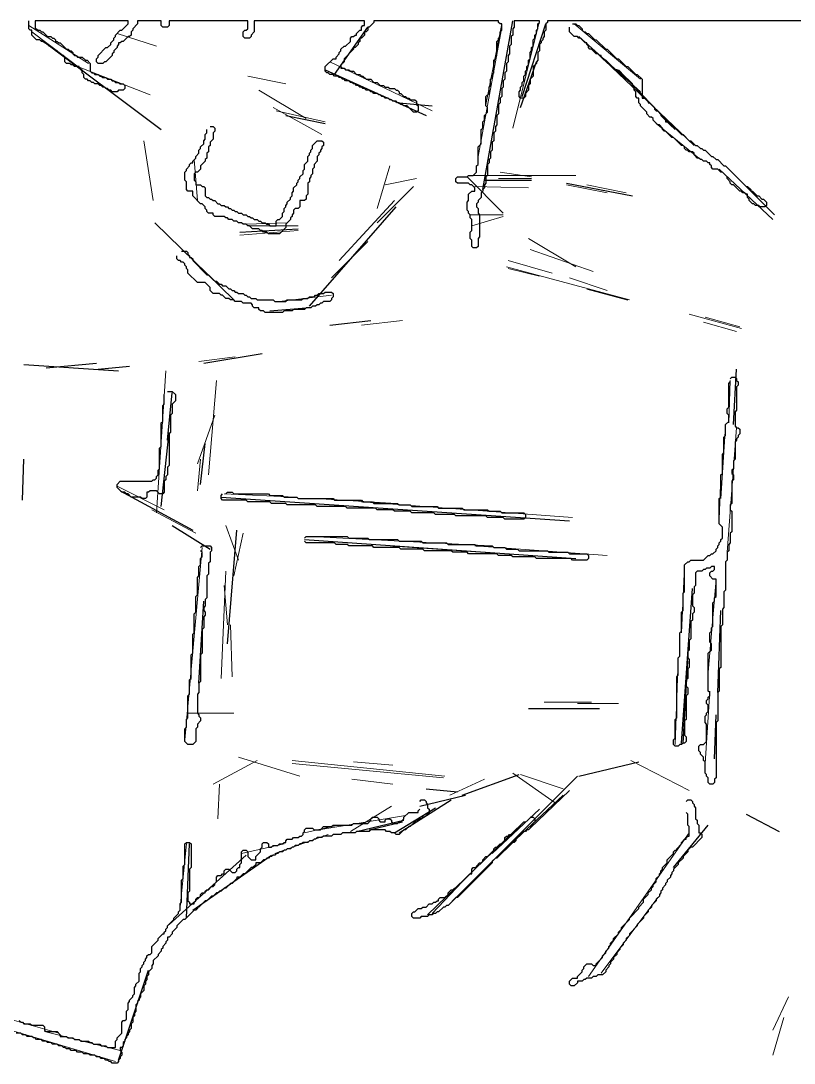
# Model space of a CAD drawing. Header units: metres. Extents: x 0 to 373, y 0 to 280.
# Drawn here: x 92 to 214.6, y 114.8 to 280 of the extents above; entities that cross this region are included whole.
import ezdxf

# ---------------------------------------------------------------- set-up
doc = ezdxf.new("R2010")
doc.units = ezdxf.units.M
for name, color, linetype in [('CUT', 7, 'Continuous'), ('FOLD', 1, 'Continuous'), ('OUTLINE', 3, 'Continuous')]:
    doc.layers.add(name, color=color, linetype=linetype)

msp = doc.modelspace()

# ---------------------------------------------------------------- linework, layer by layer
at = {"layer": 'CUT', "lineweight": 25}
for p, q in [((165.25, 253.25), (170, 280)), ((171.5, 268), (175.25, 279.5)), ((141.75, 271.5), (147, 279)), ((95.25, 277), (114.25, 262.75)), ((171.25, 266.25), (173.75, 273.5)), ((140.25, 272.25), (156.25, 265)), ((152, 267), (157.25, 266.5)), ((134, 265), (140.25, 263.75)), ((165.5, 254.75), (173, 254.75)), ((148.5, 248), (154.25, 253.75)), ((178.5, 254.25), (189, 252.25)), ((137.75, 234.75), (151.5, 250.5)), ((126.75, 246.5), (136, 247)), ((141.25, 239.25), (147, 245)), ((181.75, 237.5), (188.25, 235.75)), ((131.5, 234), (137.25, 234.5)), ((141, 231.75), (147.5, 232.5)), ((121, 225.75), (130.25, 227.25)), ((92.5, 225.5), (107.5, 224.5)), ((96, 225), (104, 225.75)), ((104.25, 224.75), (109.25, 225.25)), ((205, 216), (205.5, 224.75)), ((115.25, 213.5), (116, 221)), ((114.25, 203), (115.5, 214.75)), ((120.5, 206.5), (121.25, 213)), ((92.25, 204), (92.5, 210.5)), ((107.75, 205.5), (119.25, 199.25)), ((123.75, 204.5), (179, 200.75)), ((116, 200), (122, 196.25)), ((124.75, 181.25), (126.25, 199.25)), ((137, 197.75), (180, 194.75)), ((151, 196.75), (169.5, 195.5)), ((196.75, 165.5), (198.5, 190)), ((120.25, 175), (121, 188)), ((202.5, 173.5), (203, 186.5)), ((197, 165.5), (197.75, 178.5)), ((172.5, 171), (183.75, 171)), ((202, 163), (202.25, 170)), ((180.5, 160.25), (190, 162.5)), ((162, 157.25), (171, 160.5)), ((160, 140), (180.25, 160.25)), ((155.25, 155.5), (162.5, 157.25)), ((156.25, 158.25), (161.25, 157.75)), ((152, 151.25), (160.25, 156.5)), ((151.25, 151.25), (157.75, 155.25)), ((207, 154.25), (212.25, 151.5)), ((145.25, 151.5), (152.75, 153.25)), ((147.25, 151.75), (152.5, 153)), ((195.5, 145.75), (201, 152.5)), ((118.25, 137.75), (118.75, 149.5)), ((119.25, 139), (131.75, 147.75)), ((107.5, 115.25), (112.25, 129.5))]:
    msp.add_line(p, q, dxfattribs=at)
at = {"layer": 'FOLD', "lineweight": 18}
for p, q in [((165.75, 266.75), (168.25, 279.5)), ((170, 263), (174.25, 280)), ((179.75, 279.5), (190.25, 270.75)), ((93.25, 279.25), (102.75, 273.25)), ((93.75, 278.25), (101.75, 272.25)), ((107.25, 278), (113.5, 276)), ((164.5, 258.5), (168.25, 279)), ((180.5, 277.5), (190.25, 268.75)), ((183.5, 274.75), (198.75, 260.25)), ((99.75, 273.25), (112.5, 268.25)), ((141, 273.5), (157.25, 265.75)), ((128, 271.25), (134, 270)), ((186.75, 272.25), (195.75, 262.75)), ((129.75, 269), (137.25, 264.5)), ((132, 266.25), (139.75, 262)), ((132.5, 265.75), (140.25, 264)), ((192.75, 263.75), (199.5, 258.25)), ((111.5, 261), (113, 251.5)), ((119.5, 258), (120, 251.5)), ((148.5, 250.25), (150.5, 257)), ((202.75, 256.5), (211.25, 248.5)), ((204, 256.75), (211.5, 249.25)), ((149.75, 254), (154.75, 255)), ((162.75, 255.25), (168.5, 249.5)), ((163.25, 255.5), (180, 255.5)), ((167.75, 255), (173, 255)), ((168, 256), (173, 255.25)), ((163.75, 253.75), (172.5, 253.5)), ((178.5, 254), (185, 252.75)), ((181.75, 254), (188, 252.75)), ((142.5, 242), (151.25, 251.5)), ((113.25, 248), (125.75, 235.75)), ((127.75, 247.75), (134.25, 248)), ((163.25, 249.25), (168.5, 249.25)), ((163.5, 247.5), (168.5, 249)), ((126.75, 246), (136, 246.75)), ((128.25, 247.5), (136, 247.5)), ((172.5, 245.5), (180, 241)), ((172.75, 243.75), (182.75, 240.25)), ((169.25, 242), (176.25, 240)), ((169, 241), (188.5, 235.75)), ((169.25, 240.75), (174.25, 239.5)), ((179, 239.25), (185, 237.25)), ((133, 235.5), (141.25, 236.5)), ((198, 233.5), (206.25, 231.25)), ((146, 231.75), (152.5, 232.5)), ((200.25, 232.25), (205.5, 230.75)), ((200.5, 233), (206, 231.5)), ((120.25, 226), (126, 226.75)), ((113.5, 202), (115, 224.5)), ((121.75, 208), (123, 223)), ((204.25, 216.25), (204.5, 223)), ((120, 209.75), (122.75, 217.5)), ((203, 204.25), (203.75, 215.75)), ((204, 195.75), (205.5, 215.5)), ((120, 205.5), (120.5, 210.5)), ((202.75, 201), (203, 207.75)), ((107.25, 206.25), (114.75, 202.5)), ((124.25, 205), (135.5, 204.5)), ((138.75, 204.25), (151.5, 203.5)), ((146, 203.75), (179.5, 201.25)), ((112.75, 202.5), (119.75, 198.75)), ((124.5, 200), (126.5, 194.5)), ((125.75, 192), (127.25, 198.75)), ((138, 198.25), (166.5, 196.75)), ((164, 196.75), (185, 195.25)), ((118, 166), (120.75, 196.5)), ((196.75, 183), (197.25, 193.5)), ((123.75, 175.75), (124.5, 192.75)), ((124.25, 190.5), (124.75, 184.25)), ((201, 176.75), (202.25, 191.5)), ((125.25, 184.25), (125.5, 176)), ((195.75, 165.25), (196.25, 178.75)), ((200.5, 162.25), (201.25, 173.75)), ((175, 172), (182.5, 172)), ((118.5, 170.25), (125.75, 170.25)), ((180.25, 171.75), (186.75, 171.75)), ((122.5, 159), (129.5, 162.75)), ((126.5, 163.25), (136.25, 160.25)), ((135, 162.75), (159.25, 160.25)), ((135, 162.25), (159, 160)), ((144.75, 162.5), (151, 162)), ((188.75, 162.75), (198, 158)), ((170, 160.75), (176.75, 156)), ((171.25, 160.5), (178, 158.25)), ((123.25, 153.5), (123.5, 159)), ((144.5, 159.75), (151, 159)), ((160, 157.25), (165.5, 159.75)), ((169.75, 149.5), (178, 157.25)), ((172.75, 152), (179, 158)), ((144.25, 151.5), (150.75, 155.5)), ((139.25, 151.75), (153, 154)), ((166.75, 148), (174.25, 155)), ((137, 151.25), (142.25, 152.5)), ((156.5, 138.25), (171.5, 152.75)), ((132.25, 148), (140.75, 151)), ((182, 128.5), (198, 151.25)), ((117.25, 139.5), (118.25, 149.5)), ((127, 148), (133.75, 149.5)), ((115.5, 136.75), (127.75, 147.75)), ((157.25, 138.5), (162, 143.5)), ((184, 129), (193, 141)), ((62.25, 129.75), (98, 119.5)), ((64.5, 127.75), (107, 115)), ((211.25, 120), (213.75, 125.25)), ((211.25, 116), (213, 122)), ((95.75, 119.75), (107.75, 116.75))]:
    msp.add_line(p, q, dxfattribs=at)
at = {"layer": 'OUTLINE'}
for points in [[(221.25, 280), (175.5, 280), (175.5, 279.75), (175.25, 279.5), (175.25, 278.5), (175, 278.25), (175, 277.5), (174.75, 277.25), (174.75, 277), (174.5, 276.75), (174.5, 276.5), (174.25, 276.25), (174.25, 275.25), (174, 275), (174, 273.75), (173.75, 273.5), (173.75, 273.25), (173.25, 272.75), (173.25, 271.25), (172.75, 270.75), (172.75, 270), (172.5, 269.75), (172.5, 269), (172, 268.5), (172, 268), (171.75, 267.75), (171.25, 267.75), (171, 268), (171, 268.75), (171.25, 269), (171.25, 269.5), (171.5, 269.75), (171.5, 270.25), (171.75, 270.5), (171.75, 271.25), (172, 271.5), (172, 272), (172.25, 272.25), (172.25, 272.75), (172.5, 273), (172.5, 273.75), (172.75, 274), (172.75, 275), (173, 275.25), (173, 275.75), (173.25, 276), (173.25, 277), (173.5, 277.25), (173.5, 277.75), (173.75, 278), (173.75, 278.5), (174, 278.75), (174, 279.5), (174.25, 279.75), (174.25, 280), (170.25, 280), (170.25, 279), (170, 278.75), (170, 277.75), (169.75, 277.5), (169.75, 276.25), (169.5, 276), (169.5, 274.75), (169.25, 274.5), (169.25, 273.5), (169, 273.25), (169, 272), (168.75, 271.75), (168.75, 270.75), (168.5, 270.5), (168.5, 269.5), (168.25, 269.25), (168.25, 268), (168, 267.75), (168, 267), (167.75, 266.75), (167.75, 265.25), (167.5, 265), (167.5, 263.5), (167.25, 263.25), (167.25, 262.5), (167, 262.25), (167, 261), (166.75, 260.75), (166.75, 259.5), (166.5, 259.25), (166.5, 258.25), (166.25, 258), (166.25, 257.5), (166, 257.25), (166, 255.5), (165.75, 255.25), (165.75, 254.25), (165.5, 254), (165.5, 253.5), (165.25, 253.25), (165.25, 253), (165, 252.75), (165, 252), (164.5, 251.5), (164.5, 251.25), (164.25, 251), (164.25, 250.5), (164.5, 250.25), (164.5, 249.5), (164.75, 249.25), (164.75, 245.75), (164.5, 245.5), (164.5, 244.25), (164.25, 244), (163.75, 244), (163.5, 244.25), (163.5, 245.25), (163.25, 245.5), (163.25, 246.5), (163.5, 246.75), (163.5, 248.5), (163.25, 248.75), (163.25, 249.25), (163, 249.5), (163, 249.75), (162.75, 250), (162.75, 251.25), (163, 251.5), (163, 252.5), (163.5, 253), (164, 253), (164, 253.5), (163.5, 254), (163.25, 254), (163, 254.25), (161.25, 254.25), (161, 254.5), (161, 255), (161.25, 255.25), (162.75, 255.25), (163, 255.5), (163.75, 255.5), (164.25, 256), (164.25, 257), (164.5, 257.25), (164.5, 260), (165, 260.5), (165, 262.75), (165.25, 263), (165.25, 264), (165.5, 264.25), (165.5, 265), (166, 265.5), (166, 266.25), (165.75, 266.5), (165.75, 268), (166.25, 268.5), (166.25, 269.5), (166.5, 269.75), (166.5, 270.75), (166.75, 271), (166.75, 271.5), (167, 271.75), (167, 273.75), (167.25, 274), (167.25, 274.25), (167.5, 274.5), (167.5, 276.75), (167.75, 277), (167.75, 277.25), (168, 277.5), (168, 278.25), (168.25, 278.5), (168.25, 279.5), (168, 279.5), (167.75, 279.75), (167.75, 280), (148, 280), (148, 279.75), (147.25, 279), (147, 279), (147, 278.5), (146.75, 278.25), (146.5, 278.25), (146.5, 277.75), (146, 277.25), (145.75, 277.25), (145.75, 276.75), (145.5, 276.5), (145.5, 276.25), (145, 275.75), (144.75, 275.75), (144.75, 275.5), (143.25, 274), (143.25, 273.5), (142.75, 273), (142.75, 272.5), (143.25, 272.5), (143.5, 272.25), (144, 272.25), (144.25, 272), (144.75, 272), (145.25, 271.5), (145.75, 271.5), (146, 271.25), (146.25, 271.25), (146.75, 270.75), (147.5, 270.75), (148, 270.25), (148.5, 270.25), (149, 269.75), (149.5, 269.75), (149.75, 269.5), (150.25, 269.5), (150.5, 269.25), (151.25, 269.25), (151.5, 269), (151.75, 269), (152, 268.75), (152, 268.5), (152.25, 268.5), (152.75, 268), (153, 268), (153.25, 267.75), (153.5, 267.75), (153.75, 267.5), (154.5, 267.5), (154.75, 267.25), (154.75, 266.75), (155, 266.5), (155, 265.75), (154.75, 265.5), (154.25, 265.5), (153.25, 266.5), (152.75, 266.5), (152.5, 266.75), (152.25, 266.75), (152, 267), (151.75, 267), (151.5, 267.25), (151, 267.25), (150.75, 267.5), (150.5, 267.5), (150.25, 267.75), (149.75, 267.75), (149.5, 268), (149.25, 268), (149, 268.25), (148.75, 268.25), (148.5, 268.5), (148, 268.5), (147.75, 268.75), (147.5, 268.75), (147.25, 269), (146.75, 269), (146.5, 269.25), (146.25, 269.25), (146, 269.5), (145.75, 269.5), (145.5, 269.75), (145.25, 269.75), (145, 270), (144.75, 270), (144.5, 270.25), (144.25, 270.25), (144, 270.5), (143.5, 270.5), (143.25, 270.75), (143, 270.75), (142.75, 271), (142.5, 271), (142.25, 271.25), (141.75, 271.25), (141.5, 271.5), (141, 271.5), (140.75, 271.75), (140.5, 271.75), (140.25, 272), (140.25, 272.75), (141.5, 274), (142, 274), (142, 274.25), (142.5, 274.75), (142.5, 275), (142.75, 275.25), (142.75, 275.5), (143.25, 276), (143.5, 276), (144.25, 276.75), (144.25, 277.25), (144.5, 277.5), (144.75, 277.5), (145, 277.75), (145.25, 277.75), (145.25, 278), (145.75, 278.5), (146, 278.5), (146, 279), (146.25, 279.25), (146.5, 279.25), (146.5, 280), (129, 280), (129, 278.25), (128.5, 277.75), (128.5, 277.5), (128.25, 277.25), (127.5, 277.25), (127.25, 277.5), (127.25, 278.25), (127.5, 278.5), (127.75, 278.5), (128, 278.75), (128, 280), (115.5, 280), (115.5, 279.25), (115.25, 279), (114.5, 279), (114.25, 279.25), (114.25, 280), (110.5, 280), (110.5, 279.5), (109.75, 278.75), (109.75, 278.5), (109.5, 278.25), (109.5, 277.75), (109.25, 277.5), (109, 277.5), (108.25, 276.75), (108, 276.75), (107.75, 276.5), (107.5, 276.5), (107.5, 276.25), (107.25, 276), (107.25, 275.75), (106.75, 275.25), (106.75, 275), (106.5, 274.75), (106.5, 274.5), (105.5, 273.5), (105.25, 273.5), (105, 273.25), (104.25, 273.25), (104, 273.5), (104, 274), (104.25, 274.25), (104.25, 274.5), (105.5, 275.75), (105.75, 275.75), (106.25, 276.25), (106.25, 276.5), (106.75, 277), (106.75, 277.25), (107, 277.5), (107, 277.75), (107.75, 278.5), (108, 278.5), (109, 279.5), (109, 280), (94.25, 280), (94.25, 278.75), (94.5, 278.75), (94.75, 278.5), (95, 278.5), (95.25, 278.25), (95.5, 278.25), (96.25, 277.5), (96.75, 277.5), (97, 277.25), (97.25, 277.25), (97.5, 277), (97.5, 276.75), (97.75, 276.75), (98, 276.5), (98.25, 276.5), (99.25, 275.5), (99.5, 275.5), (99.75, 275.25), (100, 275.25), (100.25, 275), (100.25, 274.75), (100.5, 274.5), (100.75, 274.5), (101, 274.25), (101.75, 274.25), (102.25, 273.75), (102.5, 273.75), (103, 273.25), (103, 272), (103.25, 271.75), (103.5, 271.75), (103.75, 271.5), (104.25, 271.5), (104.5, 271.25), (104.75, 271.25), (105, 271), (105.5, 271), (105.75, 270.75), (106.25, 270.75), (106.5, 270.5), (106.75, 270.5), (107, 270.25), (107.5, 270.25), (107.75, 270), (108.25, 270), (108.5, 269.75), (108.5, 269.25), (108.25, 269), (107.5, 269), (107.25, 268.75), (106.5, 268.75), (106.25, 269), (106, 269), (105.75, 269.25), (105.5, 269.25), (105.25, 269.5), (105, 269.5), (104.75, 269.75), (104.5, 269.75), (104.25, 270), (103.75, 270), (103.5, 270.25), (103.25, 270.25), (103, 270.5), (102.75, 270.5), (102.5, 270.75), (102.25, 270.75), (102, 271), (102, 271.5), (101.75, 271.75), (101.75, 272), (101.25, 272.5), (101.25, 272.75), (100.5, 272.75), (100.25, 273), (100, 273), (99.75, 273.25), (99.25, 273.25), (99, 273.5), (99, 274.25), (98.75, 274.5), (98.5, 274.5), (97.75, 275.25), (97.5, 275.25), (96.75, 276), (96.5, 276), (96, 276.5), (95.75, 276.5), (95.5, 276.75), (95.25, 276.75), (95, 277), (94.5, 277), (93.75, 277.75), (93.75, 278.5), (93.5, 278.5), (93.25, 278.75), (93.25, 280)], [(179.5, 279.5), (180, 279.5), (180.25, 279.25), (180.5, 279.25), (181, 278.75), (181, 278.5), (181.25, 278.25), (181.5, 278.25), (181.75, 278), (182, 278), (183, 277), (183.25, 277), (184.75, 275.5), (185, 275.5), (186.5, 274), (186.75, 274), (188, 272.75), (188.25, 272.75), (189.5, 271.5), (189.75, 271.5), (190.5, 270.75), (190.5, 267.75), (191, 267.75), (191.5, 267.25), (191.5, 267), (191.75, 267), (192.5, 266.25), (192.5, 266), (192.75, 265.75), (193, 265.75), (193.5, 265.25), (193.5, 265), (194.25, 264.25), (194.25, 264), (194.5, 264), (195.25, 263.25), (195.5, 263.25), (196.75, 262), (197, 262), (198, 261), (198.25, 261), (199, 260.25), (199.25, 260.25), (199.75, 259.75), (200, 259.75), (200.25, 259.5), (200.5, 259.5), (201.5, 258.5), (201.75, 258.5), (202.25, 258), (202.5, 258), (203.5, 257), (203.75, 257), (207, 253.75), (207.25, 253.75), (207.75, 253.25), (207.75, 253), (208, 253), (208.75, 252.25), (209, 252.25), (209.5, 251.75), (209.75, 251.75), (210.25, 251.25), (210.25, 250.75), (210, 250.5), (209.25, 250.5), (209, 250.75), (208.5, 250.75), (208.25, 251), (208, 251), (207.5, 251.5), (207.5, 251.75), (207.25, 252), (207.25, 252.5), (207, 252.5), (206.75, 252.75), (206.5, 252.75), (206.25, 253), (206, 253), (205, 254), (204.75, 254), (204.5, 254.25), (204.5, 254.5), (204, 255), (204, 255.25), (203.25, 256), (203, 256), (202.5, 256.5), (201.75, 256.5), (201.5, 256.75), (201.5, 257), (201.25, 257.25), (201.25, 257.5), (201, 257.5), (200.75, 257.75), (200.25, 257.75), (200, 258), (199.75, 258), (199.5, 258.25), (199.25, 258.25), (198.75, 258.75), (198.75, 259), (198.5, 259.25), (198, 259.25), (197.75, 259.5), (197.5, 259.5), (197.25, 259.75), (197.25, 260), (197, 260.25), (196.75, 260.25), (195.5, 261.5), (195.25, 261.5), (194.25, 262.5), (194, 262.5), (193.75, 262.75), (193.75, 263), (193.25, 263.5), (193, 263.5), (192.25, 264.25), (192.25, 264.5), (192, 264.75), (191.75, 264.75), (191.25, 265.25), (191.25, 265.5), (190.25, 266.5), (190.25, 266.75), (190, 267), (190, 267.75), (189.75, 267.75), (189.5, 268), (189.5, 268.75), (189.25, 269), (189.25, 269.5), (189, 269.75), (189, 270), (188.25, 270.75), (187.75, 270.75), (187.25, 271.25), (187.25, 271.5), (187, 271.75), (187, 272), (186.75, 272), (186.5, 272.25), (186.25, 272.25), (184.75, 273.75), (184.5, 273.75), (184, 274.25), (184, 274.5), (183.75, 274.5), (183.5, 274.75), (183.25, 274.75), (182.5, 275.5), (182.25, 275.5), (182, 275.75), (182, 276), (181.75, 276.25), (181.75, 276.5), (181.5, 276.5), (180.75, 277.25), (180.5, 277.25), (180.25, 277.5), (179.75, 277.5), (179, 278.25), (179, 279)], [(122, 263.25), (122.5, 263.25), (122.75, 263), (122.75, 262.5), (122.5, 262.25), (122.5, 261.25), (122, 260.75), (122, 260.25), (121.75, 260), (121.75, 259.25), (121.5, 259), (121.5, 258.25), (121.25, 258), (121.25, 257.75), (120.5, 257), (120.5, 256.5), (120, 256), (119.75, 256), (119.5, 255.75), (119.5, 254.75), (119.75, 254.5), (119.75, 254), (120.5, 254), (120.75, 253.75), (121, 253.75), (121.25, 253.5), (121.25, 252.25), (121.5, 252), (121.75, 252), (122, 251.75), (122.25, 251.75), (122.5, 251.5), (122.75, 251.5), (123.25, 251), (123.5, 251), (123.75, 250.75), (124.25, 250.75), (124.5, 250.5), (124.75, 250.5), (125, 250.25), (125.25, 250.25), (125.5, 250), (125.75, 250), (126, 249.75), (126.25, 249.75), (126.5, 249.5), (127, 249.5), (127.25, 249.25), (127.75, 249.25), (128, 249), (128.25, 249), (128.5, 248.75), (128.75, 248.75), (129, 248.5), (129.5, 248.5), (129.75, 248.25), (130, 248.25), (130.25, 248), (130.75, 248), (131, 247.75), (131.25, 247.75), (131.5, 247.5), (132.5, 247.5), (132.5, 248.25), (132.75, 248.5), (133, 248.5), (133.5, 249), (133.5, 249.5), (133.75, 249.75), (133.75, 250.25), (134, 250.5), (134, 250.75), (134.25, 251), (134.25, 251.25), (134.75, 251.75), (134.75, 252), (135, 252.25), (135, 252.75), (135.25, 253), (135.25, 253.5), (135.75, 254), (135.75, 254.25), (136, 254.5), (136, 254.75), (136.25, 255), (136.25, 255.25), (136.75, 255.75), (136.75, 256.25), (137, 256.5), (137, 257.25), (137.5, 257.75), (137.5, 258.5), (137.75, 258.75), (137.75, 259), (138, 259.25), (138, 259.5), (138.25, 259.75), (138.25, 260.25), (139, 261), (139.75, 261), (140, 260.75), (140, 260.25), (139.75, 260), (139.75, 259.75), (139.5, 259.5), (139.5, 259.25), (139.25, 259), (139.25, 258.75), (139, 258.5), (139, 257.75), (138.5, 257.25), (138.5, 256.75), (138.25, 256.5), (138.25, 255.75), (138, 255.5), (138, 255.25), (137.75, 255), (137.75, 254.5), (137.5, 254.25), (137.5, 252.5), (137.25, 252.25), (137.25, 251.75), (137, 251.5), (136.25, 251.5), (136.25, 250.5), (136, 250.25), (135.5, 250.25), (135.25, 250), (135.25, 249.5), (135, 249.25), (135, 249), (134.75, 248.75), (134.75, 248.5), (134, 247.75), (134, 247.25), (133, 246.25), (131.25, 246.25), (131, 246.5), (130.5, 246.5), (130.25, 246.75), (130, 246.75), (129.75, 247), (128.75, 247), (128.25, 247.5), (128, 247.5), (127.75, 247.75), (127.25, 247.75), (127, 248), (126.5, 248), (126.25, 248.25), (125.75, 248.25), (125.5, 248.5), (125, 248.5), (124.75, 248.75), (124.5, 248.75), (124.25, 249), (122.75, 249), (122.5, 249.25), (122.5, 249.5), (121.75, 249.5), (121.5, 249.75), (121.5, 250), (121.25, 250.25), (121.25, 250.5), (120.75, 251), (120.5, 251), (119.25, 252.25), (119.25, 253), (118.5, 253), (118.25, 253.25), (118.25, 254.5), (118, 254.75), (118, 256), (118.25, 256.25), (118.25, 256.5), (118.75, 257), (118.75, 257.25), (119, 257.5), (119.25, 257.5), (119.25, 257.75), (119.75, 258.25), (119.75, 258.5), (120.25, 259), (120.25, 259.5), (120.5, 259.75), (120.5, 260), (121, 260.5), (121, 261), (121.25, 261.25), (121.25, 262), (121.5, 262.25), (121.5, 262.75)], [(117.5, 243.5), (118.25, 243.5), (118.5, 243.25), (118.5, 243), (118.75, 242.75), (118.75, 242.5), (119, 242.5), (119.25, 242.25), (119.25, 242), (121.5, 239.75), (121.75, 239.75), (122.75, 238.75), (123, 238.75), (123.5, 238.25), (123.75, 238.25), (124, 238), (124.5, 238), (125, 237.5), (125.25, 237.5), (125.5, 237.25), (125.75, 237.25), (126, 237), (126.25, 237), (126.5, 236.75), (127.25, 236.75), (127.5, 236.5), (127.75, 236.5), (128, 236.25), (128.25, 236.25), (128.5, 236), (129.25, 236), (129.5, 235.75), (132, 235.75), (132.25, 235.5), (134, 235.5), (134.25, 235.75), (136.5, 235.75), (136.75, 236), (137.5, 236), (137.75, 236.25), (138.5, 236.25), (138.75, 236.5), (139, 236.5), (139.25, 236.75), (140, 236.75), (140.25, 237), (141.25, 237), (141.5, 236.75), (141.5, 236.25), (141.25, 236), (141.25, 235.75), (141, 235.5), (140, 235.5), (139.75, 235.25), (139.5, 235.25), (139.25, 235), (139, 235), (138.75, 234.75), (138.25, 234.75), (138, 234.5), (137.25, 234.5), (137, 234.25), (135.25, 234.25), (135, 234), (133.75, 234), (133.5, 233.75), (130.75, 233.75), (130.5, 234), (130, 234), (129.75, 234.25), (129.75, 234.5), (129, 234.5), (128.75, 234.75), (128.75, 235), (128.5, 235.25), (127.25, 235.25), (127, 235.5), (126, 235.5), (125.75, 235.75), (125.25, 235.75), (125, 236), (124.5, 236), (124, 236.5), (123.75, 236.5), (123.5, 236.75), (122.5, 236.75), (122, 237.25), (122, 237.75), (121.25, 238.5), (120, 238.5), (118.5, 240), (118.5, 240.5), (118.25, 240.75), (118.25, 241), (118, 241.25), (118, 241.5), (117.75, 241.75), (117.5, 241.75), (117.25, 242), (117, 242), (116.75, 242.25), (116.75, 242.75)], [(204.5, 223.25), (204.75, 223.5), (205.25, 223.5), (205.5, 223.25), (205.5, 223), (205.75, 222.75), (205.75, 222.25), (205.5, 222), (205.5, 218.25), (205.25, 218), (205.25, 215.75), (205.5, 215.5), (205.75, 215.5), (206, 215.25), (206, 214.5), (205.75, 214.25), (205.75, 214), (205.5, 213.75), (205.5, 213.5), (205.25, 213.25), (205.25, 210.5), (205, 210.25), (205, 209), (204.75, 208.75), (204.75, 208.25), (205, 208), (205, 207.25), (204.75, 207), (204.75, 203.5), (204.5, 203.25), (204.5, 202.5), (204.75, 202.25), (204.75, 199), (204.5, 198.75), (204.5, 197.25), (204.25, 197), (204.25, 196), (204, 195.75), (204, 194.5), (203.75, 194.25), (203.75, 189.75), (203.5, 189.5), (203.5, 187), (203.25, 186.75), (203.25, 184.25), (203, 184), (203, 177.5), (202.75, 177.25), (202.75, 173.75), (202.5, 173.5), (202.5, 169), (202.25, 168.75), (202.25, 160), (202, 159.75), (202, 159.25), (201.75, 159), (201.25, 159), (201, 159.25), (201, 160), (200.75, 160.25), (200.75, 160.5), (200.5, 160.75), (200.5, 162.5), (200.25, 162.75), (200.25, 163.25), (199.75, 163.75), (199.75, 164), (199.5, 164.25), (199.5, 165), (199.75, 165.25), (200.25, 165.25), (200.75, 165.75), (200.75, 168.5), (200.5, 168.75), (200.5, 169.75), (200.75, 170), (200.75, 170.25), (201, 170.5), (201, 171.5), (200.75, 171.75), (200.75, 172.25), (201, 172.5), (201, 172.75), (201.25, 173), (201.25, 173.5), (201, 173.75), (201, 179.75), (201.5, 180.25), (201.5, 181.25), (201.25, 181.5), (201.25, 183), (201.5, 183.25), (201.5, 183.75), (201.75, 184), (201.75, 187.75), (202, 188), (202, 188.5), (202.25, 188.75), (202.25, 191.5), (201.75, 191.5), (201.25, 192), (201.25, 192.5), (201.5, 192.75), (201.75, 192.75), (202, 193), (202, 193.5), (201.5, 193.5), (201.25, 193.25), (200.75, 193.25), (200.5, 193), (200.25, 193), (200, 192.75), (199.25, 192.75), (199, 192.5), (199, 190.5), (198.75, 190.25), (198.75, 189.25), (198.5, 189), (198.5, 187.25), (198.75, 187), (198.75, 186.25), (198.5, 186), (198.5, 185), (198.25, 184.75), (198.25, 182), (198, 181.75), (198, 180.25), (197.75, 180), (197.75, 179), (198, 178.75), (198, 177.5), (197.75, 177.25), (197.75, 175.75), (197.5, 175.5), (197.5, 174.5), (197.75, 174.25), (197.75, 173.25), (197.5, 173), (197.5, 169.25), (197.25, 169), (197.25, 166.75), (197.5, 166.5), (197.5, 165.75), (197.25, 165.5), (197, 165.5), (196.75, 165.25), (196.5, 165.25), (196.25, 165), (195.75, 165), (195.5, 165.25), (195.5, 166), (195.75, 166.25), (195.75, 169.25), (196, 169.5), (196, 176), (196.25, 176.25), (196.25, 179), (196.5, 179.25), (196.5, 183), (196.75, 183.25), (196.75, 186.25), (197, 186.5), (197, 189.25), (197.25, 189.5), (197.25, 193.75), (197.75, 194.25), (198, 194.25), (198.25, 194.5), (200.25, 194.5), (201, 195.25), (201.25, 195.25), (201.5, 195.5), (201.75, 195.5), (202.25, 196), (202.25, 196.25), (202.5, 196.5), (202.5, 196.75), (202.75, 197), (202.75, 197.25), (203, 197.5), (203, 197.75), (203.25, 198), (203.25, 199.75), (202.75, 200.25), (202.75, 204.25), (203, 204.5), (203, 208), (203.25, 208.25), (203.25, 211.25), (203.5, 211.5), (203.5, 214), (203.75, 214.25), (203.75, 216), (204.25, 216.5), (204.25, 217.5), (204, 217.75), (204, 218.5), (204.25, 218.75), (204.25, 222.5), (204.5, 222.75)], [(115.25, 221.25), (116, 221.25), (116.5, 220.75), (116.5, 219.75), (116, 219.25), (116, 217.75), (115.75, 217.5), (115.75, 214.75), (115.5, 214.5), (115.5, 209.5), (115.25, 209.25), (115.25, 208), (115, 207.75), (115, 207.25), (114.75, 207), (114.75, 205.25), (114.5, 205), (114, 205), (113.5, 205.5), (112.5, 205.5), (112.25, 205.25), (112, 205.25), (112, 204.5), (111.75, 204.25), (111.25, 204.25), (111, 204.5), (109.5, 204.5), (109, 205), (108.75, 205), (108.5, 205.25), (108, 205.25), (107.25, 206), (107.25, 206.5), (107.75, 207), (112.75, 207), (113, 207.25), (113.25, 207.25), (113.5, 207.5), (113.5, 207.75), (113.75, 208), (113.75, 208.75), (114, 209), (114, 212.25), (114.25, 212.5), (114.25, 216.25), (114.5, 216.5), (114.5, 219), (114.75, 219.25), (114.75, 220.75)], [(124.5, 205), (124.75, 205.25), (125.5, 205.25), (125.75, 205), (131.25, 205), (131.5, 204.75), (133.5, 204.75), (133.75, 204.5), (135.75, 204.5), (136, 204.25), (141.5, 204.25), (141.75, 204), (146, 204), (146.25, 203.75), (147.75, 203.75), (148, 203.5), (151.75, 203.5), (152, 203.25), (153.75, 203.25), (154, 203), (158, 203), (158.25, 202.75), (162, 202.75), (162.25, 202.5), (166, 202.5), (166.25, 202.25), (168, 202.25), (168.25, 202), (171.75, 202), (172, 201.75), (172, 201.25), (171.75, 201), (168.75, 201), (168.5, 201.25), (166, 201.25), (165.75, 201.5), (161, 201.5), (160.75, 201.75), (157.75, 201.75), (157.5, 202), (154, 202), (153.75, 202.25), (151.25, 202.25), (151, 202.5), (148.5, 202.5), (148.25, 202.75), (143.75, 202.75), (143.5, 203), (139, 203), (138.75, 203.25), (134.25, 203.25), (134, 203.5), (131.75, 203.5), (131.5, 203.75), (128, 203.75), (127.75, 204), (124, 204), (123.75, 204.25), (123.75, 204.75), (124, 205)], [(120.5, 196.5), (120.75, 196.75), (122, 196.75), (122.25, 196.5), (122.25, 196), (122, 195.75), (122, 194.25), (121.75, 194), (121.75, 192.25), (121.5, 192), (121.5, 188.5), (121.25, 188.25), (121.25, 187.25), (121, 187), (121, 186.5), (121.25, 186.25), (121.25, 185.75), (121, 185.5), (121, 183.75), (120.75, 183.5), (120.75, 179.75), (120.5, 179.5), (120.5, 175.25), (120.25, 175), (120.25, 173.5), (120, 173.25), (120, 170.25), (120.25, 170), (120.25, 169.75), (120.5, 169.5), (120.5, 169), (120, 168.5), (120, 168), (119.75, 167.75), (119.75, 165.75), (119.25, 165.25), (118.5, 165.25), (118, 165.75), (118, 167.75), (118.25, 168), (118.25, 169.25), (118.5, 169.5), (118.5, 173), (118.75, 173.25), (118.75, 175.5), (119, 175.75), (119, 179.5), (119.25, 179.75), (119.25, 182.75), (119.5, 183), (119.5, 186), (119.75, 186.25), (119.75, 188.75), (120, 189), (120, 191.75), (120.25, 192), (120.25, 193.5), (120.5, 193.75), (120.5, 194.75), (120.75, 195), (120.75, 195.75), (120.5, 196)], [(137, 198), (137.25, 198.25), (143.75, 198.25), (144, 198), (147, 198), (147.25, 197.75), (151.75, 197.75), (152, 197.5), (155.5, 197.5), (155.75, 197.25), (159.5, 197.25), (159.75, 197), (164, 197), (164.25, 196.75), (166.75, 196.75), (167, 196.5), (168.75, 196.5), (169, 196.25), (170.75, 196.25), (171, 196), (175.5, 196), (175.75, 195.75), (178.75, 195.75), (179, 195.5), (181.75, 195.5), (182, 195.25), (182, 194.75), (181.75, 194.5), (179.5, 194.5), (179.25, 194.75), (173.75, 194.75), (173.5, 195), (170, 195), (169.75, 195.25), (167.75, 195.25), (167.5, 195.5), (163, 195.5), (162.75, 195.75), (160.5, 195.75), (160.25, 196), (156, 196), (155.75, 196.25), (152.25, 196.25), (152, 196.5), (148, 196.5), (147.75, 196.75), (144, 196.75), (143.75, 197), (142, 197), (141.75, 197.25), (137.25, 197.25), (137, 197.5)], [(155.25, 156.25), (155.5, 156.5), (156, 156.5), (156.25, 156.25), (156.25, 156), (156.5, 155.75), (156.5, 155.25), (156.75, 155), (156.75, 154.5), (156, 153.75), (155.75, 153.75), (155.5, 153.5), (155.25, 153.5), (155, 153.25), (154.75, 153.25), (153.75, 152.25), (153.5, 152.25), (153, 151.75), (152.75, 151.75), (152, 151), (151.5, 151), (151.25, 151.25), (150.75, 151.25), (150.5, 151.5), (150, 151.5), (149.75, 151.75), (147.5, 151.75), (147.25, 151.5), (145.25, 151.5), (145, 151.25), (143, 151.25), (142.75, 151), (141.5, 151), (141.25, 150.75), (140, 150.75), (139.75, 150.5), (139, 150.5), (138.75, 150.25), (138.5, 150.25), (138.25, 150), (137.75, 150), (137.5, 149.75), (136.75, 149.75), (136.5, 149.5), (136.25, 149.5), (136, 149.25), (135.5, 149.25), (135.25, 149), (135, 149), (134.75, 148.75), (134.25, 148.75), (134, 148.5), (133.75, 148.5), (133.5, 148.25), (133, 148.25), (132.75, 148), (132.5, 148), (132.25, 147.75), (132, 147.75), (131.75, 147.5), (131.5, 147.5), (131.25, 147.25), (131, 147.25), (130.75, 147), (130.5, 147), (130, 146.5), (129.25, 146.5), (129.25, 146.25), (128.75, 145.75), (128.5, 145.75), (127.5, 144.75), (127.25, 144.75), (126.75, 144.25), (126.25, 144.25), (126.25, 144), (125.5, 143.25), (125.25, 143.25), (124.5, 142.5), (124.25, 142.5), (123.75, 142), (123.5, 142), (123.25, 141.75), (123, 141.75), (122.5, 141.25), (122.25, 141.25), (121.5, 140.5), (121.25, 140.5), (120.25, 139.5), (120, 139.5), (120, 139.25), (119.75, 139), (119.5, 139), (118, 137.5), (117.75, 137.5), (116.75, 136.5), (116.75, 136.25), (116, 135.5), (116, 135.25), (115.5, 134.75), (115.25, 134.75), (115.25, 134.25), (115, 134), (115, 133.75), (114.5, 133.25), (114.5, 133), (114.25, 132.75), (114.25, 132.5), (113.75, 132), (113.75, 131.75), (113, 131), (113, 130.5), (112.75, 130.25), (112.75, 129.75), (112.25, 129.25), (112.25, 128.75), (112, 128.5), (112, 128), (111.75, 127.75), (111.75, 127.25), (111.5, 127), (111.5, 126.25), (111, 125.75), (111, 125.25), (110.75, 125), (110.75, 124.75), (110.5, 124.5), (110.5, 124.25), (110.25, 124), (110.25, 123), (110, 122.75), (110, 122.25), (109.75, 122), (109.75, 121.25), (109.5, 121), (109.5, 120.25), (109.25, 120), (109.25, 119.75), (109, 119.5), (109, 119.25), (108.75, 119), (108.75, 118.75), (108.5, 118.5), (108.5, 118.25), (108.25, 118), (108.25, 117.5), (108, 117.25), (107.75, 117.25), (107.75, 116.75), (108, 116.5), (108, 116), (107.75, 115.75), (107.75, 115.5), (107.5, 115.25), (107.5, 115), (107.25, 114.75), (106.5, 114.75), (106.25, 115), (106, 115), (105.75, 115.25), (105.5, 115.25), (105.25, 115.5), (104.75, 115.5), (104.5, 115.75), (104, 115.75), (103.75, 116), (103, 116), (102.75, 116.25), (102, 116.25), (101.75, 116.5), (101, 116.5), (100.75, 116.75), (100, 116.75), (99.75, 117), (99.25, 117), (99, 117.25), (98.75, 117.25), (98.5, 117.5), (98, 117.5), (97.75, 117.75), (97, 117.75), (96.75, 118), (96.25, 118), (96, 118.25), (95.5, 118.25), (95.25, 118.5), (94.5, 118.5), (94.25, 118.75), (94, 118.75), (93.75, 119), (93, 119), (92.75, 119.25), (92.25, 119.25), (92, 119.5), (91.25, 119.5)], [(197.5, 156.25), (197.75, 156.5), (198.25, 156.5), (198.5, 156.25), (198.5, 156), (198.75, 155.75), (198.75, 155.5), (199, 155.25), (199, 153.5), (199.25, 153.25), (199.25, 152.75), (199.5, 152.5), (199.5, 151.25), (199.75, 151.25), (200, 151), (200, 150.5), (198.5, 149), (198.25, 149), (197.75, 148.5), (197.75, 148.25), (197, 147.5), (197, 147.25), (196.25, 146.5), (196.25, 146.25), (195.5, 145.5), (195.5, 145.25), (195.25, 145), (195.25, 144.75), (195, 144.5), (195, 144.25), (194.5, 143.75), (194.5, 143.5), (194.25, 143.25), (194.25, 143), (193.75, 142.5), (193.75, 142.25), (193.5, 142), (193.5, 141.75), (193.25, 141.5), (193.25, 141.25), (192.75, 140.75), (192.75, 140.5), (192, 139.75), (192, 139.5), (191.5, 139), (191.5, 138.75), (190.75, 138), (190.75, 137.75), (189.75, 136.75), (189.75, 136.5), (188.5, 135.25), (188.5, 135), (188, 134.5), (188, 134.25), (187.5, 133.75), (187.5, 133.5), (187, 133), (187, 132.75), (186.5, 132.25), (186.5, 132), (186, 131.5), (186, 131.25), (185.5, 130.75), (185.5, 130.5), (185.25, 130.25), (185.25, 130), (184.75, 129.5), (184.75, 129.25), (184.25, 128.75), (183.5, 128.75), (183.25, 128.5), (182.75, 128.5), (182.5, 128.25), (181.75, 128.25), (181.5, 128), (181.25, 128), (181, 127.75), (180.25, 127.75), (180.25, 127.5), (179.75, 127), (179.25, 127), (179, 127.25), (179, 127.75), (179.5, 128.25), (180.25, 128.25), (180.25, 128.5), (181, 129.25), (181, 129.5), (181.25, 129.75), (181.25, 130), (181.75, 130.5), (182.5, 130.5), (182.75, 130.25), (183.25, 130.25), (183.25, 130.5), (184.25, 131.5), (184.25, 131.75), (184.75, 132.25), (184.75, 132.5), (185.25, 133), (185.25, 133.25), (185.5, 133.5), (185.5, 133.75), (186, 134.25), (186, 134.5), (186.75, 135.25), (186.75, 135.5), (187.25, 136), (187.25, 136.25), (188.5, 137.5), (188.5, 137.75), (190, 139.25), (190, 139.5), (190.75, 140.25), (190.75, 140.75), (191.5, 141.5), (191.5, 141.75), (192, 142.25), (192, 142.5), (192.25, 142.75), (192.25, 143), (192.75, 143.5), (192.75, 144), (193.25, 144.5), (193.25, 144.75), (193.5, 145), (193.5, 145.25), (193.75, 145.5), (193.75, 145.75), (194.5, 146.5), (194.5, 147), (195.5, 148), (195.5, 148.25), (195.75, 148.5), (196, 148.5), (196, 148.75), (196.75, 149.5), (196.75, 149.75), (197.25, 150.25), (197.5, 150.25), (197.5, 150.5), (197.75, 150.75), (198, 150.75), (198, 152.25), (197.75, 152.5), (197.75, 154.25), (197.5, 154.5)], [(91.75, 121.5), (92, 121.25), (92.25, 121.25), (92.5, 121), (93.5, 121), (93.75, 120.75), (95.5, 120.75), (95.75, 120.5), (95.75, 120), (96, 119.75), (97.75, 119.75), (98.25, 119.25), (98.25, 119), (99.25, 119), (99.5, 118.75), (100.25, 118.75), (100.5, 118.5), (101.25, 118.5), (101.5, 118.25), (102.75, 118.25), (103, 118), (103.25, 118), (103.5, 117.75), (104.5, 117.75), (104.75, 117.5), (105.5, 117.5), (105.75, 117.25), (107, 117.25), (107, 118.25), (107.25, 118.5), (107.25, 118.75), (108, 119.5), (108, 121.25), (108.25, 121.5), (108.5, 121.5), (108.75, 121.75), (108.75, 123), (109, 123.25), (109, 124.25), (109.25, 124.5), (109.25, 124.75), (109.75, 125.25), (109.75, 125.5), (110, 125.75), (110, 126.75), (110.25, 127), (110.25, 127.25), (110.75, 127.75), (110.75, 129), (111, 129.25), (111, 129.75), (111.25, 130), (111.25, 130.25), (111.5, 130.5), (111.5, 130.75), (111.75, 131), (111.75, 131.25), (112, 131.5), (112, 131.75), (112.25, 132), (112.5, 132), (112.75, 132.25), (112.75, 133.25), (113.75, 134.25), (113.75, 134.5), (114.5, 135.25), (114.75, 135.25), (114.75, 135.5), (115, 135.75), (115, 136), (115.25, 136.25), (115.25, 136.5), (116.25, 137.5), (116.25, 137.75), (117, 138.5), (117, 138.75), (117.25, 139), (117.25, 140), (117.5, 140.25), (117.5, 143.75), (117.75, 144), (117.75, 146), (118, 146.25), (118, 149.5), (118.25, 149.75), (118.75, 149.75), (119, 149.5), (119, 145.75), (118.75, 145.5), (118.75, 142), (118.5, 141.75), (118.5, 140.5), (118.75, 140.25), (118.75, 140), (119.5, 140), (119.5, 140.25), (119.75, 140.5), (119.75, 140.75), (120, 141), (120.25, 141), (120.5, 141.25), (120.5, 141.5), (120.75, 141.75), (121.25, 141.75), (121.25, 142), (121.5, 142.25), (121.75, 142.25), (122.25, 142.75), (122.5, 142.75), (122.75, 143), (122.75, 143.25), (123, 143.5), (123, 144.25), (123.25, 144.5), (123.75, 144.5), (124, 144.75), (124.25, 144.75), (124.25, 145.25), (124.5, 145.5), (125, 145.5), (125.5, 145), (126, 145), (126.25, 145.25), (126.25, 145.5), (126.5, 145.75), (126.75, 145.75), (126.75, 146.25), (127, 146.5), (127, 148.25), (127.25, 148.5), (127.75, 148.5), (128, 148.25), (128, 147.5), (128.5, 147), (129.25, 147), (129.25, 147.5), (130, 148.25), (130, 148.75), (130.25, 149), (130.25, 149.5), (130.5, 149.75), (131, 149.75), (131.25, 149.5), (131.25, 149), (131.75, 149), (132, 149.25), (132.75, 149.25), (133, 149.5), (133.5, 149.5), (133.75, 149.75), (134, 149.75), (134, 150), (134.25, 150.25), (135, 150.25), (135.25, 150.5), (136, 150.5), (136.25, 150.75), (136.5, 150.75), (136.75, 151), (136.75, 151.25), (137, 151.5), (137, 151.75), (137.25, 152), (138.25, 152), (138.5, 151.75), (139.5, 151.75), (140, 152.25), (141.25, 152.25), (141.5, 152.5), (144.5, 152.5), (144.75, 152.75), (147, 152.75), (147.5, 153.25), (147.5, 153.5), (147.75, 153.75), (148.5, 153.75), (148.75, 153.5), (148.75, 153.25), (149, 153), (149.75, 153), (149.75, 153.25), (150, 153.5), (150.5, 153.5), (150.75, 153.25), (150.75, 153), (151, 152.75), (151.75, 152.75), (152, 153), (152.25, 153), (152.75, 153.5), (152.75, 153.75), (153.5, 154.5), (155, 154.5), (155, 154.75), (155.25, 155)], [(172.75, 153.75), (173.25, 153.75), (173.5, 153.5), (173.5, 153), (173, 152.5), (173, 152.25), (172.5, 151.75), (172.25, 151.75), (172, 151.5), (171.75, 151.5), (170.5, 150.25), (170.5, 150), (170.25, 149.75), (170, 149.75), (167.5, 147.25), (167.25, 147.25), (166.75, 146.75), (166.75, 146.5), (161.25, 141), (161, 141), (159.75, 139.75), (159.5, 139.75), (159.25, 139.5), (159, 139.5), (158.25, 138.75), (158, 138.75), (157.75, 138.5), (157.5, 138.5), (157.25, 138.25), (156.75, 138.25), (156.5, 138), (155.5, 138), (155.25, 137.75), (154.25, 137.75), (154, 138), (154, 138.5), (154.25, 138.75), (154.5, 138.75), (155, 139.25), (155.5, 139.25), (155.75, 139.5), (156.25, 139.5), (156.75, 140), (157.25, 140), (157.5, 140.25), (157.75, 140.25), (158, 140.5), (158.25, 140.5), (158.25, 140.75), (158.5, 141), (159.25, 141), (159.75, 141.5), (159.75, 141.75), (160.25, 142.25), (160.5, 142.25), (160.75, 142.5), (161, 142.5), (163.25, 144.75), (163.5, 144.75), (163.5, 145.5), (163.75, 145.75), (164.25, 145.75), (164.25, 146), (164.75, 146.5), (165, 146.5), (165.25, 146.75), (165.25, 147), (165.75, 147.5), (166, 147.5), (167, 148.5), (167, 148.75), (167.25, 149), (167.5, 149), (168, 149.5), (168.25, 149.5), (168.75, 150), (168.75, 150.5), (169, 150.75), (169.25, 150.75), (169.5, 151), (169.75, 151), (171, 152.25), (171.25, 152.25), (171.25, 152.5), (171.75, 153), (172, 153)]]:
    msp.add_lwpolyline(points, dxfattribs=at)

doc.saveas('drawing.dxf')
